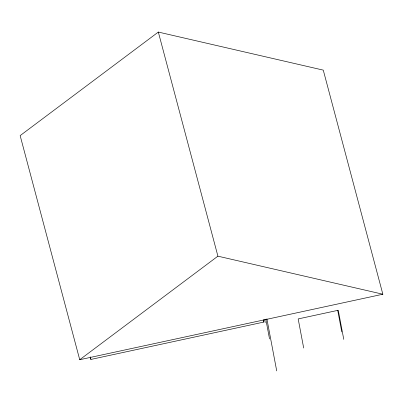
<?xml version="1.0" encoding="UTF-8"?>
<svg xmlns="http://www.w3.org/2000/svg" width="403" height="403" viewBox="0 0 403 403"><rect width="100%" height="100%" fill="white"/><g stroke="black" fill="none" stroke-linecap="round" stroke-linejoin="round"><path stroke-width="0.6" d="M158.329 32.064L20.15 135.615L79.729 359.718L382.85 294.23L323.271 70.127L158.329 32.064L217.912 256.172L382.85 294.23M79.729 359.718L217.912 256.172M90.237 357.003L90.882 359.436L263.733 322.088L263.27 319.624M263.421 320.904L263.733 322.088M343.769 339.397L338.263 310.265L298.18 318.924L303.686 348.056M337.694 310.25L341.799 331.996M266.877 318.828L276.72 370.936M265.814 319.236L269.536 338.938M264.625 319.579L265.209 322.657M90.418 356.967L90.882 359.436"/></g></svg>
